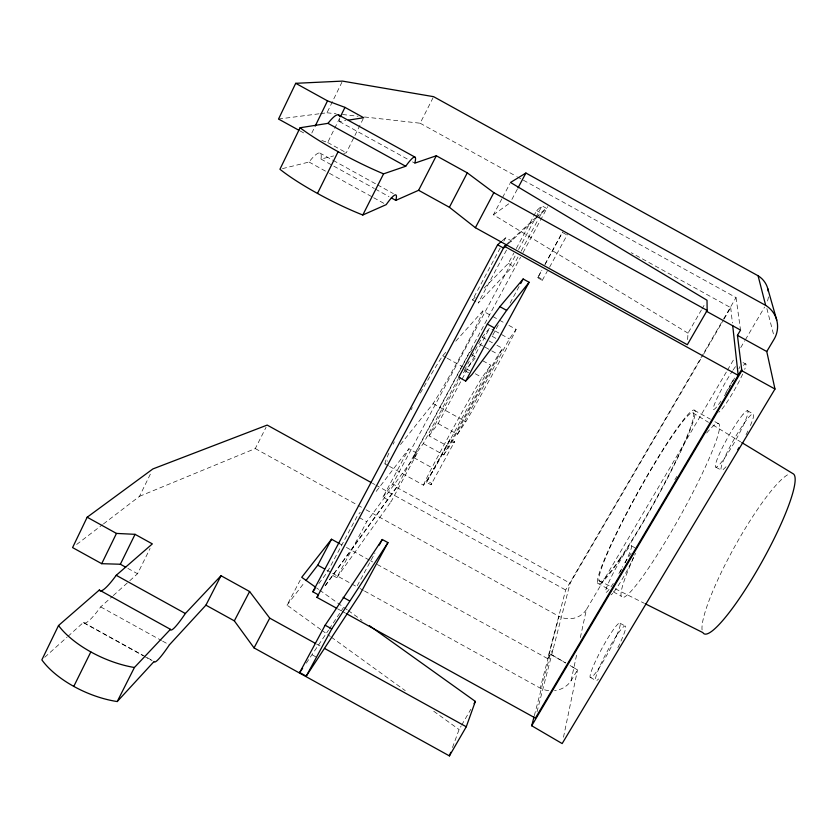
<?xml version="1.0" encoding="UTF-8"?>
<svg xmlns="http://www.w3.org/2000/svg" width="837" height="837" viewBox="0 0 837 837"><rect width="100%" height="100%" fill="white"/><g stroke="black" fill="none" stroke-linecap="round" stroke-linejoin="round"><path stroke-width="0.63" stroke-dasharray="4.18 3.14" d="M687.627 339.581L688.004 333.168L701.312 310.119M563.489 737.219L577.52 669.893L569.924 665.446L577.52 669.893L571.064 680.763A23.97 22.369 18 0 1 554.523 690.661M571.064 680.763L577.07 652.829M580.355 637.585L586.371 609.65L726.83 371.199M536.998 711.848L570.123 583.243L703.07 355.087M534.33 715.677L550.369 654L565.571 662.904M548.664 690.651A23.97 22.369 18 0 1 540.231 688.119L559.032 616.398A21.207 20.036 17.1 0 0 586.371 609.65M377.278 564.494L547.649 658.635L565.676 589.991L722.886 320.163M452.493 747.525L459.094 729.571L461.041 726.192M742.701 374.066L739.96 379.747A27.736 3.076 -60.4 0 1 718.784 412.107M311.814 133.031L314.618 127.287M103.464 523.931L139.497 496.331L151.225 472.35M320.623 113.602L326.995 112.775L341.904 82.277M321.847 140.49L327.696 142.499L339.791 117.912M129.787 580.721L137.54 573.743L150.074 548.486M343.787 153.401L346.319 152.773L363.122 118.885M139.497 496.331L255.285 448.569L266.051 427.32M364.513 116.981L420.143 123.217L433.011 97.835M320.791 629.55L287.007 605.12L300.535 579.528M688.004 333.168L493.432 214.785L501.98 198.62M502.587 197.469L509.911 183.617M511.899 199.426L517.371 189.099M475.897 301.843L472.486 299.96L500.16 248.087M503.843 241.171L505.684 237.708L511.438 240.878L509.587 244.341M506.511 250.096L478.168 303.088L513.112 266.072L518.051 256.886M332.571 575.354L336.777 577.676L366.763 521.723L417.15 453.298L408.906 448.737L374.338 493.83M417.15 453.298L391.141 501.593L382.969 497.084L408.906 448.737M484.131 288.085L508.31 263.425L513.855 253.077M516.324 248.484L536.674 210.547L542.02 205.86L546.718 208.455L538.704 215.82M382.969 497.084L392.71 483.943L516.105 254.124M518.574 249.531L542.02 205.86M521.137 251.142L538.432 218.97M539.049 217.819L541.518 213.226L536.674 210.547M325.373 585.743L396.696 487.427L520.52 257.294M522.999 252.69L547.764 206.655M482.813 360.799L490.775 365.194L434.34 469.023L413.164 457.326L468.553 354.407M413.164 457.326L423.292 443.62L458.404 378.439M496.958 345.304L502.629 348.433L449.061 446.906L429.036 435.847L460.58 377.33M464.284 370.446L469.233 361.27M471.712 356.677L482.227 337.175L489.666 327.989L494.05 330.416M429.036 435.847L438.107 423.585L489.666 327.989M357.263 585.743L374.955 553.027M492.773 335.156L498.35 324.84M510.131 303.057L519.432 285.867M426.514 482.321L450.097 439.205L454.575 441.685L430.982 484.78L426.514 482.321L450.097 439.205M537.668 277.758L538.191 277.078L542.815 279.631L542.303 280.322L537.668 277.758L541.978 269.817M545.065 264.147L562.328 232.372L567.005 234.956M538.191 277.078L541.884 270.299M544.95 264.638L562.778 231.839M423.292 443.62L443.736 454.909L498.339 354.501L502.629 348.433M438.107 423.585L457.462 434.277L509.388 338.88L516.105 329.38L506.113 323.856M542.303 280.322L547.252 271.24M549.585 267.202L567.444 234.412M461.689 725.072L470.802 709.295M701.95 309.02L705.12 303.528M723.545 319.033L736.037 297.585L522.016 179.442M703.729 353.957L723.471 320.069M724.131 318.939L730.711 307.65L631.234 252.732M547.649 658.635L553.1 649.355M727.489 370.08L734.781 357.702M740.735 347.585L744.71 340.826M745.38 339.707L764.589 307.085M430.982 484.78L431.808 483.504L427.362 481.055M454.575 441.685L453.811 442.846L449.323 440.356M306.29 663.155L328.554 630.094M329.265 629.016L343.526 607.516M389.561 466.439L423.564 485.219L434.34 469.023M443.736 454.909L449.061 446.906M457.462 434.277L465.832 421.702A58.109 1.297 -61.1 0 0 495.598 368.782A58.109 1.297 -61.1 0 0 516.105 329.38M423.564 485.219A66.772 1.716 -61.1 0 1 445.891 441.517A66.772 1.716 -61.1 0 1 482.07 377.487L490.775 365.194M336.777 577.676L391.141 501.593M325.122 585.618L397.156 486.402L392.71 483.943M318.866 583.598L327.183 572.372L357.064 516.366L360.203 512.265M287.007 605.12L304.365 582.583M463.384 372.716L477.111 355.652M613.856 591.864L615.049 590.367A26.606 2.877 -61.2 0 0 633.567 557.243M388.431 465.811L385.03 463.928L387.468 460.863M400.504 444.51L433.106 403.622A58.109 2.668 -61.2 0 0 463.311 350.954A58.109 2.668 -61.2 0 0 482.792 310.987L491.675 315.894M472.194 349.531L469.17 353.266L477.132 357.661M420.383 393.045A66.772 3.536 -61.1 0 1 442.721 355.756L447.084 350.891M455.788 341.161L482.792 310.987M472.486 299.96L475.175 297.219M507.954 244.09L537.762 216.678M506.343 244.519L535.241 218.101M536.203 217.222L546.802 207.545M44.748 657.265L67.002 637.229M67.975 636.361L83.449 622.425A44.016 7.125 -59.3 0 0 100.691 606.909L112.336 596.436M113.298 595.557L128.814 581.6M502.095 240.857L505.684 237.708M76.701 544.437L102.438 524.715M493.432 214.785L509.032 203.611M282.467 168.624L309.031 162.033A43.461 7.795 -62 0 1 320.979 159.061L333.649 155.923M339.707 119.429A43.88 7.889 -62.3 0 1 339.435 121.553L345.827 120.538M278.543 119.042L319.347 113.759M326.995 112.775L336.055 113.79M342.521 114.512L358.048 116.259M598.842 580.575L610.539 586.423M615.216 588.767L644.438 603.372M420.143 123.217L516.293 176.283M517.433 176.921L520.865 178.815M339.435 121.553L407.933 159.365M412.505 161.886L414.786 163.142M743.015 362.557L745.924 364.158M327.696 142.499L346.319 152.773M299.981 130.875L304.49 133.365M319.744 152.962L332.885 160.233M333.335 160.474L376.368 184.234M377.497 184.851L393.359 193.609M320.979 159.061L374.275 188.492M375.405 189.11L389.017 196.622M508.31 263.425L513.112 266.072M309.031 162.033L328.324 172.684M329.454 173.311L372.58 197.124M373.72 197.752L386.202 204.636M747.399 410.726L753.049 413.844M694.291 410.308L710.31 419.149M714.882 421.681L718.313 423.574M492.794 316.501L498.339 319.567M499.448 320.184L505.004 323.249M495.148 331.013L509.388 338.88M492.156 336.307L497.073 339.027M482.227 337.175L487.887 340.303M489.028 340.931L492.428 342.804M715.792 467.14L721.431 470.258M479.695 344.206L484.079 346.623M485.178 347.229L490.66 350.253M491.758 350.86L498.339 354.501M442.721 355.756L446.1 357.619M447.22 358.246L469.703 370.665M475.322 373.762L482.07 377.487M465.236 370.927L468.574 372.768M433.106 403.622L465.832 421.702M631.475 545.86L636.13 548.434M597.44 583.086L608.792 589.353M613.333 591.864L621.284 596.247M396.696 487.427L570.123 583.243M372.402 483.211L374.683 484.477M375.834 485.104L565.676 589.991M620.081 623.241L625.501 626.233M255.285 448.569L356.918 504.721M358.058 505.349L361.479 507.243M366.051 509.764L559.032 616.398M359.219 517.559L366.763 521.723M590.169 677.321L595.578 680.303M339.55 543.642L341.841 544.908M346.413 547.44L369.274 560.068M370.425 560.706L372.706 561.962M326.901 570.217L331.462 572.738M332.603 573.376L358.843 587.877M359.983 588.505L363.404 590.399M364.545 591.027L540.231 688.119M337.52 608.75L340.952 610.644M342.103 611.272L345.535 613.176M316.574 644.03L320.006 645.923M312.159 654.816L317.411 657.715M127.873 568.396L137.54 573.743M100.691 606.909L161.499 640.514M162.619 641.142L169.377 644.877M83.449 622.425L151.821 660.226M83.941 622.969L143.043 655.643M144.173 656.271L152.135 660.665M550.307 654.105L565.55 662.946M692.869 412.85L708.437 422.308M712.883 425.008L740.682 441.894M316.543 587.898L318.656 589.405M319.713 590.169L336.652 602.274M337.719 603.027L343.013 606.815M344.07 607.568L347.24 609.838M348.307 610.602L362.065 620.437M321.847 630.313L330.291 636.423M331.347 637.187L405.244 690.63M433.754 711.251L459.094 729.571M766.88 308.571L773.932 335.909M736.037 297.585L740.525 330.081M730.711 307.65L732.406 322.977M768.397 296.926A22.798 22.222 -23.6 0 1 767.069 302.303M624.957 562.893A26.606 2.793 -61.2 0 0 630.585 545.954L628.901 547.618A26.606 2.793 -61.2 0 0 610.78 578.001A26.606 2.793 -61.2 0 0 607.976 590.776L610.34 587.762A26.606 2.793 -61.2 0 0 613.27 583.452M621.745 569.034A26.606 2.793 -61.2 0 1 620.039 572.131M739.803 366.679A27.736 2.982 -60.4 0 1 738.904 368.876M734.541 378.042A27.736 2.982 -60.4 0 1 731.747 383.294M730.565 385.438A27.736 2.982 -60.4 0 1 728.117 389.707M726.265 392.815A27.736 2.982 -60.4 0 1 724.434 395.796M720.95 401.143A27.736 2.982 -60.4 0 1 714.756 403.591L716.765 398.946A27.736 2.982 -60.4 0 1 732.501 370.927M733.16 369.944A27.736 2.982 -60.4 0 1 735.482 366.637M706.648 433.011A99.31 11.436 -60.9 0 1 704.043 469.787A99.31 11.436 -60.9 0 1 634.906 586.758A99.31 11.436 -60.9 0 1 635.513 553.362M674.894 479.685A99.31 11.436 -60.9 0 1 676.903 476.368M702.076 629.958A91.568 15.6 -60.9 0 1 733.882 548.078A91.568 15.6 -60.9 0 1 787.774 474.705M743.423 365.382A27.736 3.076 -60.4 0 1 744.689 369.379M725.763 393.034A27.736 3.076 -60.4 0 1 730.324 384.779M730.921 383.764A27.736 3.076 -60.4 0 1 734.499 377.843M385.03 463.928A66.772 3.536 -61.1 0 1 390.084 450.599M393.149 444.196A66.772 3.536 -61.1 0 1 394.311 441.842M411.051 409.848A66.772 3.536 -61.1 0 1 412.285 407.598M750.381 425.562A32.361 4.216 -60.5 0 0 748.717 417.297L745.338 421.586A32.361 4.216 -60.5 0 0 725.825 455.108A32.361 4.216 -60.5 0 0 722.98 469.745L725.522 467.318A32.361 4.216 -60.5 0 0 727.458 464.995M747.901 431.003A32.361 4.216 -60.5 0 1 745.526 435.784M612.674 593.36A26.606 2.877 -61.2 0 1 611.031 594.845M618.899 573.575A26.606 2.877 -61.2 0 1 622.738 566.597M624.977 562.767A26.606 2.877 -61.2 0 1 631.129 553.247M617.873 647.702A31 3.882 -61.6 0 0 620.102 643.067L622.854 636.769A31 3.882 -61.6 0 0 622.383 627.959A31 3.882 -61.6 0 0 604.628 656.334L601.29 663.145A31 3.882 -61.6 0 0 598.581 678.943M617.371 633.735L614.599 640.023A31 3.756 -61.6 0 1 593.276 675.752A31 3.756 -61.6 0 1 595.965 660.205L599.313 653.404A31 3.756 -61.6 0 1 617.026 624.998A31 3.756 -61.6 0 1 617.371 633.735M743.13 414.2L739.772 418.51A32.361 4.091 -60.5 0 0 720.27 452.043A32.361 4.091 -60.5 0 0 717.309 466.607L719.82 464.169A32.361 4.091 -60.5 0 0 743.11 425.803A32.361 4.091 -60.5 0 0 743.13 414.2M618.899 560.947A99.3 9.751 -61 0 0 695.097 414.116A99.3 9.751 -61 0 0 624.8 516.544A99.3 9.751 -61 0 0 618.899 560.947M619.589 559.168A96.391 9.469 -61 0 0 693.622 416.585A96.391 9.469 -61 0 0 625.469 515.822A96.391 9.469 -61 0 0 619.589 559.168"/><path stroke-width="1.26" d="M298.851 130.248L278.543 119.042L295.712 83.313L342.479 81.105L433.597 96.673L758.081 275.771L765.677 305.39A25.947 25.236 -18.5 0 1 774.57 338.399L766.765 351.53L774.978 389.027L562.161 743.57L531.704 725.752L533.996 716.932M125.728 567.214L120.361 564.243L101.706 563.688L72.578 547.586L87.174 517.224L116.469 533.42L135.06 534.33L152.344 543.893L116.238 575.301A44.12 7.24 -59.5 0 1 99.331 590.022L58.517 625.532L41.85 659.87A67.096 31.858 23.9 0 0 117.232 701.552L154.092 661.481A44.005 5.022 -59.8 0 0 169.377 644.877L205.923 605.161L234.339 620.866L254.05 647.901L449.417 755.895L466.272 726.767L475.353 701.406L369.483 625.731M449.417 755.895L450.735 752.306M339.55 116.333A43.88 7.889 -62.3 0 0 327.978 123.353L300.075 127.758L279.935 169.252A73.478 12.283 27.3 0 0 362.798 215.004L386.202 204.636A43.461 5.493 -61.7 0 1 395.817 200.378L418.615 190.292L436.318 155.766L467.297 172.861L493.84 192.677L707.16 310.433L687.323 344.718L475.385 227.716L449.396 207.283L418.615 190.292M101.706 563.688L116.469 533.42M315.172 126.136L327.508 100.858L344.97 107.377L363.708 117.724L348.38 120.141M120.361 564.243L135.06 534.33M340.366 116.741L344.97 107.377M73.782 686.392L90.825 651.929M317.485 193.42L338.117 151.696M117.232 701.552L134.412 667.497L170.434 629.33A44.12 5.106 -60 0 0 185.354 613.511L221.01 575.72L249.604 591.518L269.734 618.135L315.434 643.391M362.798 215.004L383.566 173.855L405.704 166.26A43.88 5.556 -61.9 0 1 414.786 163.142L436.318 155.766M205.923 605.161L221.01 575.72M234.339 620.866L249.604 591.518M449.396 207.283L467.297 172.861M254.05 647.901L269.734 618.135M475.385 227.716L493.84 192.677M305.934 580.533L317.767 565.174L331.546 539.227L339.55 543.642M517.988 187.948L525.898 173.039L765.677 305.39M318.416 594.856L312.818 591.769L497.607 244.791L501.196 241.642M336.38 608.112L316.941 597.367L504.418 246.277L506.343 244.519M299.667 672.529L325.143 625.229L382.279 539.499L387.96 542.638L359.837 594.49L306.227 676.15L299.667 672.529L302.607 668.355M487.354 324.076L458.728 377.205L465.686 381.044L471.901 374.599L498.057 339.571L529.12 282.289L523.146 278.993L499.898 306.656L487.354 324.076L494.374 327.958L506.636 310.381L529.12 282.289M306.227 676.15L331.766 628.89L387.96 542.638M465.686 381.044L494.374 327.958M379.224 545.138L382.279 539.499M520.666 283.576L523.146 278.993M474.056 703.655L475.353 701.406M531.704 725.752L741.823 370.728L737.439 335.344L740.525 330.081L706.302 311.186M741.666 369.473L535.398 718.104L346.675 613.803M316.941 597.367L318.468 595.253M312.818 591.769L315.089 588.704M331.546 539.227L301.718 577.3L315.476 587.135M507.076 244.885L503.592 248.097L497.607 244.791M87.174 517.224L152.899 468.929L267.191 425.081L371.262 482.583M525.898 173.039L510.528 182.466L707.014 300.242L707.16 310.433M645.609 603.958L702.892 632.605A91.568 15.6 -60.9 0 0 760.373 564.619A91.568 15.6 -60.9 0 0 792.953 473.648L741.791 442.574M295.712 83.313L327.508 100.858M338.451 114.878L414.859 157.063M737.439 335.344L766.765 351.53M327.978 123.353L405.704 166.26M741.823 370.728L774.978 389.027M504.418 246.277L738.192 375.342L732.689 325.53M391.287 197.877L395.817 200.378M499.898 306.656L506.636 310.381M317.767 565.174L324.62 568.961M343.149 597.346L349.521 600.861M325.143 625.229L331.766 628.89M324.578 648.445L466.272 726.767M116.238 575.301L185.354 613.511M99.331 590.022L170.434 629.33M767.801 288.713L776.746 320.111M383.566 173.855A74.022 10.452 27.6 0 1 300.075 127.758M758.081 275.771A22.798 22.222 -23.6 0 1 768.345 291.412M134.412 667.497A67.535 30.613 24.2 0 1 58.517 625.532M739.04 447.544A32.361 4.216 -60.5 0 1 737.795 449.647"/></g></svg>
